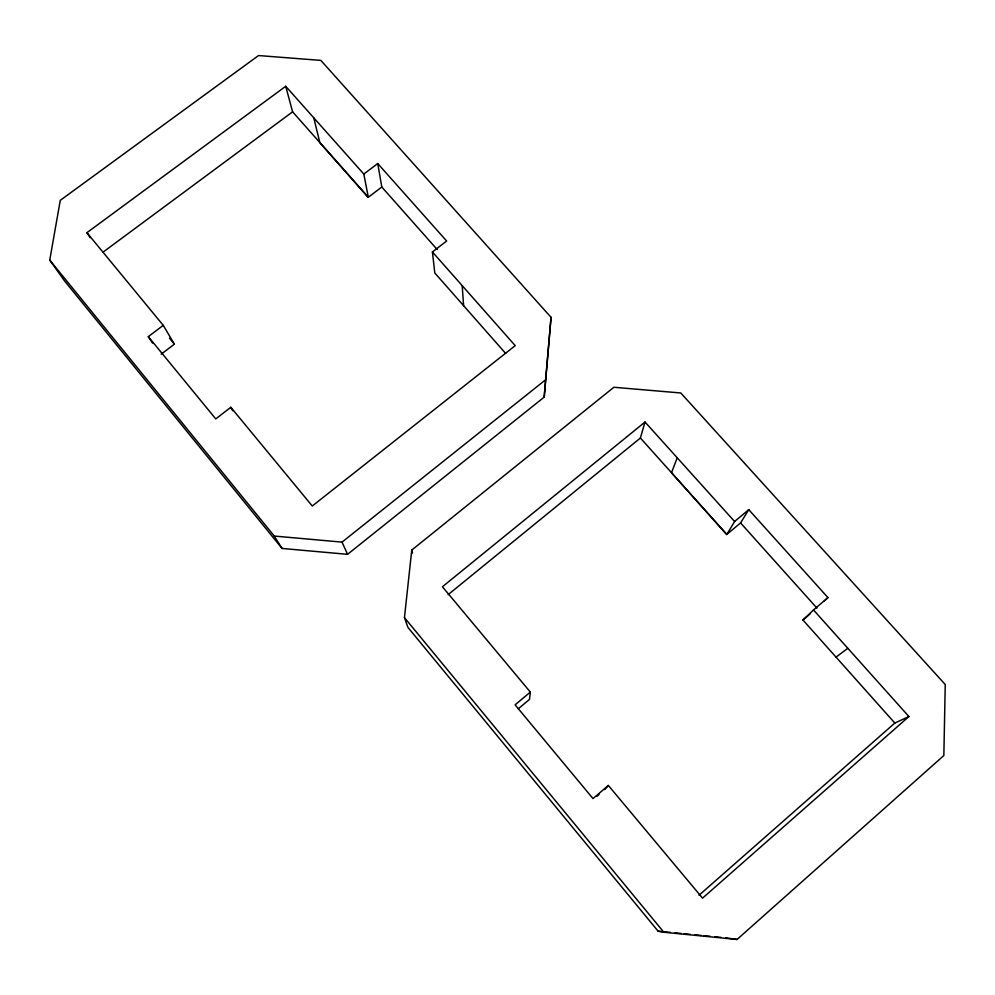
<?xml version="1.0" encoding="UTF-8"?>
<svg xmlns="http://www.w3.org/2000/svg" width="995" height="995" viewBox="0 0 995 995"><rect width="100%" height="100%" fill="white"/><g stroke="black" fill="none" stroke-linecap="round" stroke-linejoin="round"><path stroke-width="1.49" d="M551.043 317.33L544.19 397.117L347.566 554.327L282.058 548.444L64.414 280.752L49.75 260.068L60.272 200.343L258.526 55.546L320.85 60.396L551.043 317.33L544.19 397.117M404.455 617.621L411.768 550.061L613.878 387.266L680.779 392.975L945.25 684.548L943.845 755.541L737.059 939.454L663.839 932.24L658.143 931.196L407.925 627.397L404.455 617.621L663.839 932.24M645.021 422.029L640.394 438.024L726.86 534.402L734.596 521.504L645.021 422.029L442.427 586.751L530.347 692.097L529.489 699.41L518.171 708.875M677.222 457.862L671.488 472.749L726.673 534.564M823.947 601.415L827.952 597.609L748.762 509.664L740.566 522.947L726.86 534.402M827.952 597.609L813.512 609.96L908.908 716.537L702.557 898.149L608.343 785.453L604.724 789.595M908.908 716.537L894.828 723.054L802.953 620.022L813.512 609.96M699.012 895.251L894.828 723.054M608.343 785.453L592.995 798.575L515.099 704.833L530.347 692.097M596.751 796.423L599.027 794.47M802.953 620.022L809.942 614.052M734.596 521.504L748.762 509.664M448.185 594.6L640.394 438.024M49.75 260.068L274.259 536.056L342.044 542.126L545.509 379.854M377.739 163.541L446.643 241.014L432.427 251.971L515.223 345.638L312.268 506.02L230.815 407.303L215.766 418.895L148.305 336.633L163.255 325.353L86.926 232.681L285.714 86.279L363.809 174.05L368.312 197.234L381.806 187.01L377.739 163.541L363.809 174.05M161.165 354.183L174.399 344.158L163.255 325.353M835.987 657.135L847.79 648.342M102.833 252.307L292.592 111.826L285.714 86.279M658.143 931.196L670.419 932.402M675.02 932.85L681.152 933.459M684.224 933.758L690.368 934.367M694.97 934.815L701.102 935.424M704.174 935.723L710.306 936.332M714.907 936.78L721.052 937.389M725.654 937.837L737.059 939.454M740.566 522.947L816.92 608.069M368.312 197.234L292.592 111.826M381.806 187.01L437.253 249.583M368.125 197.371L319.843 142.621L313.798 117.92M432.427 251.971L434.79 272.953L505.671 353.436M169.461 338.151L174.399 344.158M274.259 536.056L282.058 548.444M148.305 336.633L152.534 343.088M86.926 232.681L90.172 237.706M230.815 407.303L232.818 410.748M342.044 542.126L347.566 554.327M411.768 550.061L412.564 553.046M462.202 285.714L463.608 305.739"/></g></svg>
